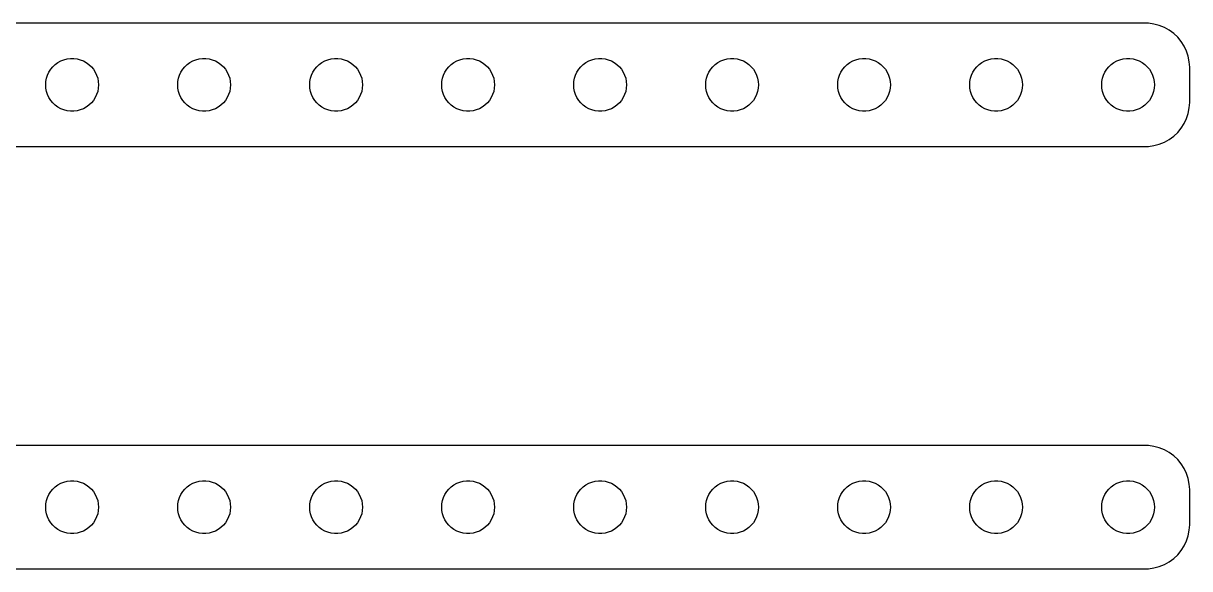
# Model space of a CAD drawing. Header units: metres. Extents: x -127 to 127, y 21 to 51.
# Drawn here: x 61 to 127.2, y 20.5 to 51.5 of the extents above; entities that cross this region are included whole.
import ezdxf

# ---------------------------------------------------------------- set-up
doc = ezdxf.new("R2010")
doc.units = ezdxf.units.M

msp = doc.modelspace()

# ---------------------------------------------------------------- linework, layer by layer
for p, q in [((124.907, 51.4951), (-124.907, 51.4951)), ((125.218, 51.4557), (124.907, 51.4951)), ((125.523, 51.3776), (125.218, 51.4557)), ((125.814, 51.2621), (125.523, 51.3776)), ((126.09, 51.1108), (125.814, 51.2621)), ((126.344, 50.9263), (126.09, 51.1108)), ((126.572, 50.7114), (126.344, 50.9263)), ((126.773, 50.4695), (126.572, 50.7114)), ((126.941, 50.2044), (126.773, 50.4695)), ((127.074, 49.9203), (126.941, 50.2044)), ((127.171, 49.6217), (127.074, 49.9203)), ((62.6565, 49.0268), (62.7939, 49.1558)), ((62.7939, 49.1558), (62.9463, 49.2665)), ((62.9463, 49.2665), (63.1113, 49.3572)), ((63.1113, 49.3572), (63.2865, 49.4266)), ((63.2865, 49.4266), (63.4689, 49.4734)), ((63.4689, 49.4734), (63.6558, 49.497)), ((63.6558, 49.497), (63.8442, 49.497)), ((63.8442, 49.497), (64.0311, 49.4734)), ((64.0311, 49.4734), (64.2135, 49.4266)), ((64.2135, 49.4266), (64.3887, 49.3572)), ((64.3887, 49.3572), (64.5537, 49.2665)), ((64.5537, 49.2665), (64.7061, 49.1558)), ((64.7061, 49.1558), (64.8434, 49.0268)), ((70.1565, 49.0268), (70.2939, 49.1558)), ((70.2939, 49.1558), (70.4463, 49.2665)), ((70.4463, 49.2665), (70.6113, 49.3572)), ((70.6113, 49.3572), (70.7865, 49.4266)), ((70.7865, 49.4266), (70.9689, 49.4734)), ((70.9689, 49.4734), (71.1558, 49.497)), ((71.1558, 49.497), (71.3442, 49.497)), ((71.3442, 49.497), (71.5311, 49.4734)), ((71.5311, 49.4734), (71.7135, 49.4266)), ((71.7135, 49.4266), (71.8887, 49.3572)), ((71.8887, 49.3572), (72.0537, 49.2665)), ((72.0537, 49.2665), (72.2061, 49.1558)), ((72.2061, 49.1558), (72.3434, 49.0268)), ((77.6565, 49.0268), (77.7939, 49.1558)), ((77.7939, 49.1558), (77.9463, 49.2665)), ((77.9463, 49.2665), (78.1113, 49.3572)), ((78.1113, 49.3572), (78.2865, 49.4266)), ((78.2865, 49.4266), (78.4689, 49.4734)), ((78.4689, 49.4734), (78.6558, 49.497)), ((78.6558, 49.497), (78.8442, 49.497)), ((78.8442, 49.497), (79.0311, 49.4734)), ((79.0311, 49.4734), (79.2135, 49.4266)), ((79.2135, 49.4266), (79.3887, 49.3572)), ((79.3887, 49.3572), (79.5537, 49.2665)), ((79.5537, 49.2665), (79.7061, 49.1558)), ((79.7061, 49.1558), (79.8434, 49.0268)), ((85.1565, 49.0268), (85.2939, 49.1558)), ((85.2939, 49.1558), (85.4463, 49.2665)), ((85.4463, 49.2665), (85.6113, 49.3572)), ((85.6113, 49.3572), (85.7865, 49.4266)), ((85.7865, 49.4266), (85.9689, 49.4734)), ((85.9689, 49.4734), (86.1558, 49.497)), ((86.1558, 49.497), (86.3442, 49.497)), ((86.3442, 49.497), (86.5311, 49.4734)), ((86.5311, 49.4734), (86.7135, 49.4266)), ((86.7135, 49.4266), (86.8887, 49.3572)), ((86.8887, 49.3572), (87.0537, 49.2665)), ((87.0537, 49.2665), (87.2061, 49.1558)), ((87.2061, 49.1558), (87.3434, 49.0268)), ((92.6565, 49.0268), (92.7939, 49.1558)), ((92.7939, 49.1558), (92.9463, 49.2665)), ((92.9463, 49.2665), (93.1113, 49.3572)), ((93.1113, 49.3572), (93.2865, 49.4266)), ((93.2865, 49.4266), (93.4689, 49.4734)), ((93.4689, 49.4734), (93.6558, 49.497)), ((93.6558, 49.497), (93.8442, 49.497)), ((93.8442, 49.497), (94.0311, 49.4734)), ((94.0311, 49.4734), (94.2135, 49.4266)), ((94.2135, 49.4266), (94.3887, 49.3572)), ((94.3887, 49.3572), (94.5537, 49.2665)), ((94.5537, 49.2665), (94.7061, 49.1558)), ((94.7061, 49.1558), (94.8434, 49.0268)), ((100.157, 49.0268), (100.294, 49.1558)), ((100.294, 49.1558), (100.446, 49.2665)), ((100.446, 49.2665), (100.611, 49.3572)), ((100.611, 49.3572), (100.786, 49.4266)), ((100.786, 49.4266), (100.969, 49.4734)), ((100.969, 49.4734), (101.156, 49.497)), ((101.156, 49.497), (101.344, 49.497)), ((101.344, 49.497), (101.531, 49.4734)), ((101.531, 49.4734), (101.714, 49.4266)), ((101.714, 49.4266), (101.889, 49.3572)), ((101.889, 49.3572), (102.054, 49.2665)), ((102.054, 49.2665), (102.206, 49.1558)), ((102.206, 49.1558), (102.343, 49.0268)), ((107.657, 49.0268), (107.794, 49.1558)), ((107.794, 49.1558), (107.946, 49.2665)), ((107.946, 49.2665), (108.111, 49.3572)), ((108.111, 49.3572), (108.286, 49.4266)), ((108.286, 49.4266), (108.469, 49.4734)), ((108.469, 49.4734), (108.656, 49.497)), ((108.656, 49.497), (108.844, 49.497)), ((108.844, 49.497), (109.031, 49.4734)), ((109.031, 49.4734), (109.214, 49.4266)), ((109.214, 49.4266), (109.389, 49.3572)), ((109.389, 49.3572), (109.554, 49.2665)), ((109.554, 49.2665), (109.706, 49.1558)), ((109.706, 49.1558), (109.843, 49.0268)), ((115.157, 49.0268), (115.294, 49.1558)), ((115.294, 49.1558), (115.446, 49.2665)), ((115.446, 49.2665), (115.611, 49.3572)), ((115.611, 49.3572), (115.786, 49.4266)), ((115.786, 49.4266), (115.969, 49.4734)), ((115.969, 49.4734), (116.156, 49.497)), ((116.156, 49.497), (116.344, 49.497)), ((116.344, 49.497), (116.531, 49.4734)), ((116.531, 49.4734), (116.714, 49.4266)), ((116.714, 49.4266), (116.889, 49.3572)), ((116.889, 49.3572), (117.054, 49.2665)), ((117.054, 49.2665), (117.206, 49.1558)), ((117.206, 49.1558), (117.343, 49.0268)), ((122.657, 49.0268), (122.794, 49.1558)), ((122.794, 49.1558), (122.946, 49.2665)), ((122.946, 49.2665), (123.111, 49.3572)), ((123.111, 49.3572), (123.286, 49.4266)), ((123.286, 49.4266), (123.469, 49.4734)), ((123.469, 49.4734), (123.656, 49.497)), ((123.656, 49.497), (123.844, 49.497)), ((123.844, 49.497), (124.031, 49.4734)), ((124.031, 49.4734), (124.214, 49.4266)), ((124.214, 49.4266), (124.389, 49.3572)), ((124.389, 49.3572), (124.554, 49.2665)), ((124.554, 49.2665), (124.706, 49.1558)), ((124.706, 49.1558), (124.843, 49.0268)), ((127.23, 49.3133), (127.171, 49.6217)), ((127.25, 49), (127.23, 49.3133)), ((62.2971, 48.373), (62.3553, 48.5522)), ((62.3553, 48.5522), (62.4355, 48.7226)), ((62.4355, 48.7226), (62.5365, 48.8817)), ((62.5365, 48.8817), (62.6565, 49.0268)), ((64.8434, 49.0268), (64.9635, 48.8817)), ((64.9635, 48.8817), (65.0645, 48.7226)), ((65.0645, 48.7226), (65.1447, 48.5522)), ((65.1447, 48.5522), (65.2029, 48.373)), ((69.7971, 48.373), (69.8553, 48.5522)), ((69.8553, 48.5522), (69.9355, 48.7226)), ((69.9355, 48.7226), (70.0365, 48.8817)), ((70.0365, 48.8817), (70.1565, 49.0268)), ((72.3434, 49.0268), (72.4635, 48.8817)), ((72.4635, 48.8817), (72.5645, 48.7226)), ((72.5645, 48.7226), (72.6447, 48.5522)), ((72.6447, 48.5522), (72.7029, 48.373)), ((77.2971, 48.373), (77.3553, 48.5522)), ((77.3553, 48.5522), (77.4355, 48.7226)), ((77.4355, 48.7226), (77.5365, 48.8817)), ((77.5365, 48.8817), (77.6565, 49.0268)), ((79.8434, 49.0268), (79.9635, 48.8817)), ((79.9635, 48.8817), (80.0645, 48.7226)), ((80.0645, 48.7226), (80.1447, 48.5522)), ((80.1447, 48.5522), (80.2029, 48.373)), ((84.7971, 48.373), (84.8553, 48.5522)), ((84.8553, 48.5522), (84.9355, 48.7226)), ((84.9355, 48.7226), (85.0365, 48.8817)), ((85.0365, 48.8817), (85.1565, 49.0268)), ((87.3434, 49.0268), (87.4635, 48.8817)), ((87.4635, 48.8817), (87.5645, 48.7226)), ((87.5645, 48.7226), (87.6447, 48.5522)), ((87.6447, 48.5522), (87.7029, 48.373)), ((92.2971, 48.373), (92.3553, 48.5522)), ((92.3553, 48.5522), (92.4355, 48.7226)), ((92.4355, 48.7226), (92.5365, 48.8817)), ((92.5365, 48.8817), (92.6565, 49.0268)), ((94.8434, 49.0268), (94.9635, 48.8817)), ((94.9635, 48.8817), (95.0645, 48.7226)), ((95.0645, 48.7226), (95.1447, 48.5522)), ((95.1447, 48.5522), (95.2029, 48.373)), ((99.7971, 48.373), (99.8553, 48.5522)), ((99.8553, 48.5522), (99.9355, 48.7226)), ((99.9355, 48.7226), (100.036, 48.8817)), ((100.036, 48.8817), (100.157, 49.0268)), ((102.343, 49.0268), (102.464, 48.8817)), ((102.464, 48.8817), (102.564, 48.7226)), ((102.564, 48.7226), (102.645, 48.5522)), ((102.645, 48.5522), (102.703, 48.373)), ((107.297, 48.373), (107.355, 48.5522)), ((107.355, 48.5522), (107.436, 48.7226)), ((107.436, 48.7226), (107.536, 48.8817)), ((107.536, 48.8817), (107.657, 49.0268)), ((109.843, 49.0268), (109.964, 48.8817)), ((109.964, 48.8817), (110.064, 48.7226)), ((110.064, 48.7226), (110.145, 48.5522)), ((110.145, 48.5522), (110.203, 48.373)), ((114.797, 48.373), (114.855, 48.5522)), ((114.855, 48.5522), (114.936, 48.7226)), ((114.936, 48.7226), (115.036, 48.8817)), ((115.036, 48.8817), (115.157, 49.0268)), ((117.343, 49.0268), (117.464, 48.8817)), ((117.464, 48.8817), (117.564, 48.7226)), ((117.564, 48.7226), (117.645, 48.5522)), ((117.645, 48.5522), (117.703, 48.373)), ((122.297, 48.373), (122.355, 48.5522)), ((122.355, 48.5522), (122.436, 48.7226)), ((122.436, 48.7226), (122.536, 48.8817)), ((122.536, 48.8817), (122.657, 49.0268)), ((124.843, 49.0268), (124.964, 48.8817)), ((124.964, 48.8817), (125.064, 48.7226)), ((125.064, 48.7226), (125.145, 48.5522)), ((125.145, 48.5522), (125.203, 48.373)), ((127.25, 47), (127.25, 49)), ((62.25, 48), (62.2618, 48.188)), ((62.2618, 47.812), (62.25, 48)), ((62.2618, 48.188), (62.2971, 48.373)), ((62.2971, 47.627), (62.2618, 47.812)), ((65.2029, 48.373), (65.2382, 48.188)), ((65.2382, 47.812), (65.2029, 47.627)), ((65.2382, 48.188), (65.25, 48)), ((65.25, 48), (65.2382, 47.812)), ((69.75, 48), (69.7618, 48.188)), ((69.7618, 47.812), (69.75, 48)), ((69.7618, 48.188), (69.7971, 48.373)), ((69.7971, 47.627), (69.7618, 47.812)), ((72.7029, 48.373), (72.7382, 48.188)), ((72.7382, 47.812), (72.7029, 47.627)), ((72.7382, 48.188), (72.75, 48)), ((72.75, 48), (72.7382, 47.812)), ((77.25, 48), (77.2618, 48.188)), ((77.2618, 47.812), (77.25, 48)), ((77.2618, 48.188), (77.2971, 48.373)), ((77.2971, 47.627), (77.2618, 47.812)), ((80.2029, 48.373), (80.2382, 48.188)), ((80.2382, 47.812), (80.2029, 47.627)), ((80.2382, 48.188), (80.25, 48)), ((80.25, 48), (80.2382, 47.812)), ((84.75, 48), (84.7618, 48.188)), ((84.7618, 47.812), (84.75, 48)), ((84.7618, 48.188), (84.7971, 48.373)), ((84.7971, 47.627), (84.7618, 47.812)), ((87.7029, 48.373), (87.7382, 48.188)), ((87.7382, 47.812), (87.7029, 47.627)), ((87.7382, 48.188), (87.75, 48)), ((87.75, 48), (87.7382, 47.812)), ((92.25, 48), (92.2618, 48.188)), ((92.2618, 47.812), (92.25, 48)), ((92.2618, 48.188), (92.2971, 48.373)), ((92.2971, 47.627), (92.2618, 47.812)), ((95.2029, 48.373), (95.2382, 48.188)), ((95.2382, 47.812), (95.2029, 47.627)), ((95.2382, 48.188), (95.25, 48)), ((95.25, 48), (95.2382, 47.812)), ((99.75, 48), (99.7618, 48.188)), ((99.7618, 47.812), (99.75, 48)), ((99.7618, 48.188), (99.7971, 48.373)), ((99.7971, 47.627), (99.7618, 47.812)), ((102.703, 48.373), (102.738, 48.188)), ((102.738, 47.812), (102.703, 47.627)), ((102.738, 48.188), (102.75, 48)), ((102.75, 48), (102.738, 47.812)), ((107.25, 48), (107.262, 48.188)), ((107.262, 47.812), (107.25, 48)), ((107.262, 48.188), (107.297, 48.373)), ((107.297, 47.627), (107.262, 47.812)), ((110.203, 48.373), (110.238, 48.188)), ((110.238, 47.812), (110.203, 47.627)), ((110.238, 48.188), (110.25, 48)), ((110.25, 48), (110.238, 47.812)), ((114.75, 48), (114.762, 48.188)), ((114.762, 47.812), (114.75, 48)), ((114.762, 48.188), (114.797, 48.373)), ((114.797, 47.627), (114.762, 47.812)), ((117.703, 48.373), (117.738, 48.188)), ((117.738, 47.812), (117.703, 47.627)), ((117.738, 48.188), (117.75, 48)), ((117.75, 48), (117.738, 47.812)), ((122.25, 48), (122.262, 48.188)), ((122.262, 47.812), (122.25, 48)), ((122.262, 48.188), (122.297, 48.373)), ((122.297, 47.627), (122.262, 47.812)), ((125.203, 48.373), (125.238, 48.188)), ((125.238, 47.812), (125.203, 47.627)), ((125.238, 48.188), (125.25, 48)), ((125.25, 48), (125.238, 47.812)), ((62.3553, 47.4478), (62.2971, 47.627)), ((62.4355, 47.2774), (62.3553, 47.4478)), ((62.5365, 47.1183), (62.4355, 47.2774)), ((62.6565, 46.9732), (62.5365, 47.1183)), ((64.9635, 47.1183), (64.8434, 46.9732)), ((65.0645, 47.2774), (64.9635, 47.1183)), ((65.1447, 47.4478), (65.0645, 47.2774)), ((65.2029, 47.627), (65.1447, 47.4478)), ((69.8553, 47.4478), (69.7971, 47.627)), ((69.9355, 47.2774), (69.8553, 47.4478)), ((70.0365, 47.1183), (69.9355, 47.2774)), ((70.1565, 46.9732), (70.0365, 47.1183)), ((72.4635, 47.1183), (72.3434, 46.9732)), ((72.5645, 47.2774), (72.4635, 47.1183)), ((72.6447, 47.4478), (72.5645, 47.2774)), ((72.7029, 47.627), (72.6447, 47.4478)), ((77.3553, 47.4478), (77.2971, 47.627)), ((77.4355, 47.2774), (77.3553, 47.4478)), ((77.5365, 47.1183), (77.4355, 47.2774)), ((77.6565, 46.9732), (77.5365, 47.1183)), ((79.9635, 47.1183), (79.8434, 46.9732)), ((80.0645, 47.2774), (79.9635, 47.1183)), ((80.1447, 47.4478), (80.0645, 47.2774)), ((80.2029, 47.627), (80.1447, 47.4478)), ((84.8553, 47.4478), (84.7971, 47.627)), ((84.9355, 47.2774), (84.8553, 47.4478)), ((85.0365, 47.1183), (84.9355, 47.2774)), ((85.1565, 46.9732), (85.0365, 47.1183)), ((87.4635, 47.1183), (87.3434, 46.9732)), ((87.5645, 47.2774), (87.4635, 47.1183)), ((87.6447, 47.4478), (87.5645, 47.2774)), ((87.7029, 47.627), (87.6447, 47.4478)), ((92.3553, 47.4478), (92.2971, 47.627)), ((92.4355, 47.2774), (92.3553, 47.4478)), ((92.5365, 47.1183), (92.4355, 47.2774)), ((92.6565, 46.9732), (92.5365, 47.1183)), ((94.9635, 47.1183), (94.8434, 46.9732)), ((95.0645, 47.2774), (94.9635, 47.1183)), ((95.1447, 47.4478), (95.0645, 47.2774)), ((95.2029, 47.627), (95.1447, 47.4478)), ((99.8553, 47.4478), (99.7971, 47.627)), ((99.9355, 47.2774), (99.8553, 47.4478)), ((100.036, 47.1183), (99.9355, 47.2774)), ((100.157, 46.9732), (100.036, 47.1183)), ((102.464, 47.1183), (102.343, 46.9732)), ((102.564, 47.2774), (102.464, 47.1183)), ((102.645, 47.4478), (102.564, 47.2774)), ((102.703, 47.627), (102.645, 47.4478)), ((107.355, 47.4478), (107.297, 47.627)), ((107.436, 47.2774), (107.355, 47.4478)), ((107.536, 47.1183), (107.436, 47.2774)), ((107.657, 46.9732), (107.536, 47.1183)), ((109.964, 47.1183), (109.843, 46.9732)), ((110.064, 47.2774), (109.964, 47.1183)), ((110.145, 47.4478), (110.064, 47.2774)), ((110.203, 47.627), (110.145, 47.4478)), ((114.855, 47.4478), (114.797, 47.627)), ((114.936, 47.2774), (114.855, 47.4478)), ((115.036, 47.1183), (114.936, 47.2774)), ((115.157, 46.9732), (115.036, 47.1183)), ((117.464, 47.1183), (117.343, 46.9732)), ((117.564, 47.2774), (117.464, 47.1183)), ((117.645, 47.4478), (117.564, 47.2774)), ((117.703, 47.627), (117.645, 47.4478)), ((122.355, 47.4478), (122.297, 47.627)), ((122.436, 47.2774), (122.355, 47.4478)), ((122.536, 47.1183), (122.436, 47.2774)), ((122.657, 46.9732), (122.536, 47.1183)), ((124.964, 47.1183), (124.843, 46.9732)), ((125.064, 47.2774), (124.964, 47.1183)), ((125.145, 47.4478), (125.064, 47.2774)), ((125.203, 47.627), (125.145, 47.4478)), ((62.7939, 46.8442), (62.6565, 46.9732)), ((62.9463, 46.7335), (62.7939, 46.8442)), ((63.1113, 46.6428), (62.9463, 46.7335)), ((63.2865, 46.5734), (63.1113, 46.6428)), ((63.4689, 46.5266), (63.2865, 46.5734)), ((63.6558, 46.503), (63.4689, 46.5266)), ((63.8442, 46.503), (63.6558, 46.503)), ((64.0311, 46.5266), (63.8442, 46.503)), ((64.2135, 46.5734), (64.0311, 46.5266)), ((64.3887, 46.6428), (64.2135, 46.5734)), ((64.5537, 46.7335), (64.3887, 46.6428)), ((64.7061, 46.8442), (64.5537, 46.7335)), ((64.8434, 46.9732), (64.7061, 46.8442)), ((70.2939, 46.8442), (70.1565, 46.9732)), ((70.4463, 46.7335), (70.2939, 46.8442)), ((70.6113, 46.6428), (70.4463, 46.7335)), ((70.7865, 46.5734), (70.6113, 46.6428)), ((70.9689, 46.5266), (70.7865, 46.5734)), ((71.1558, 46.503), (70.9689, 46.5266)), ((71.3442, 46.503), (71.1558, 46.503)), ((71.5311, 46.5266), (71.3442, 46.503)), ((71.7135, 46.5734), (71.5311, 46.5266)), ((71.8887, 46.6428), (71.7135, 46.5734)), ((72.0537, 46.7335), (71.8887, 46.6428)), ((72.2061, 46.8442), (72.0537, 46.7335)), ((72.3434, 46.9732), (72.2061, 46.8442)), ((77.7939, 46.8442), (77.6565, 46.9732)), ((77.9463, 46.7335), (77.7939, 46.8442)), ((78.1113, 46.6428), (77.9463, 46.7335)), ((78.2865, 46.5734), (78.1113, 46.6428)), ((78.4689, 46.5266), (78.2865, 46.5734)), ((78.6558, 46.503), (78.4689, 46.5266)), ((78.8442, 46.503), (78.6558, 46.503)), ((79.0311, 46.5266), (78.8442, 46.503)), ((79.2135, 46.5734), (79.0311, 46.5266)), ((79.3887, 46.6428), (79.2135, 46.5734)), ((79.5537, 46.7335), (79.3887, 46.6428)), ((79.7061, 46.8442), (79.5537, 46.7335)), ((79.8434, 46.9732), (79.7061, 46.8442)), ((85.2939, 46.8442), (85.1565, 46.9732)), ((85.4463, 46.7335), (85.2939, 46.8442)), ((85.6113, 46.6428), (85.4463, 46.7335)), ((85.7865, 46.5734), (85.6113, 46.6428)), ((85.9689, 46.5266), (85.7865, 46.5734)), ((86.1558, 46.503), (85.9689, 46.5266)), ((86.3442, 46.503), (86.1558, 46.503)), ((86.5311, 46.5266), (86.3442, 46.503)), ((86.7135, 46.5734), (86.5311, 46.5266)), ((86.8887, 46.6428), (86.7135, 46.5734)), ((87.0537, 46.7335), (86.8887, 46.6428)), ((87.2061, 46.8442), (87.0537, 46.7335)), ((87.3434, 46.9732), (87.2061, 46.8442)), ((92.7939, 46.8442), (92.6565, 46.9732)), ((92.9463, 46.7335), (92.7939, 46.8442)), ((93.1113, 46.6428), (92.9463, 46.7335)), ((93.2865, 46.5734), (93.1113, 46.6428)), ((93.4689, 46.5266), (93.2865, 46.5734)), ((93.6558, 46.503), (93.4689, 46.5266)), ((93.8442, 46.503), (93.6558, 46.503)), ((94.0311, 46.5266), (93.8442, 46.503)), ((94.2135, 46.5734), (94.0311, 46.5266)), ((94.3887, 46.6428), (94.2135, 46.5734)), ((94.5537, 46.7335), (94.3887, 46.6428)), ((94.7061, 46.8442), (94.5537, 46.7335)), ((94.8434, 46.9732), (94.7061, 46.8442)), ((100.294, 46.8442), (100.157, 46.9732)), ((100.446, 46.7335), (100.294, 46.8442)), ((100.611, 46.6428), (100.446, 46.7335)), ((100.786, 46.5734), (100.611, 46.6428)), ((100.969, 46.5266), (100.786, 46.5734)), ((101.156, 46.503), (100.969, 46.5266)), ((101.344, 46.503), (101.156, 46.503)), ((101.531, 46.5266), (101.344, 46.503)), ((101.714, 46.5734), (101.531, 46.5266)), ((101.889, 46.6428), (101.714, 46.5734)), ((102.054, 46.7335), (101.889, 46.6428)), ((102.206, 46.8442), (102.054, 46.7335)), ((102.343, 46.9732), (102.206, 46.8442)), ((107.794, 46.8442), (107.657, 46.9732)), ((107.946, 46.7335), (107.794, 46.8442)), ((108.111, 46.6428), (107.946, 46.7335)), ((108.286, 46.5734), (108.111, 46.6428)), ((108.469, 46.5266), (108.286, 46.5734)), ((108.656, 46.503), (108.469, 46.5266)), ((108.844, 46.503), (108.656, 46.503)), ((109.031, 46.5266), (108.844, 46.503)), ((109.214, 46.5734), (109.031, 46.5266)), ((109.389, 46.6428), (109.214, 46.5734)), ((109.554, 46.7335), (109.389, 46.6428)), ((109.706, 46.8442), (109.554, 46.7335)), ((109.843, 46.9732), (109.706, 46.8442)), ((115.294, 46.8442), (115.157, 46.9732)), ((115.446, 46.7335), (115.294, 46.8442)), ((115.611, 46.6428), (115.446, 46.7335)), ((115.786, 46.5734), (115.611, 46.6428)), ((115.969, 46.5266), (115.786, 46.5734)), ((116.156, 46.503), (115.969, 46.5266)), ((116.344, 46.503), (116.156, 46.503)), ((116.531, 46.5266), (116.344, 46.503)), ((116.714, 46.5734), (116.531, 46.5266)), ((116.889, 46.6428), (116.714, 46.5734)), ((117.054, 46.7335), (116.889, 46.6428)), ((117.206, 46.8442), (117.054, 46.7335)), ((117.343, 46.9732), (117.206, 46.8442)), ((122.794, 46.8442), (122.657, 46.9732)), ((122.946, 46.7335), (122.794, 46.8442)), ((123.111, 46.6428), (122.946, 46.7335)), ((123.286, 46.5734), (123.111, 46.6428)), ((123.469, 46.5266), (123.286, 46.5734)), ((123.656, 46.503), (123.469, 46.5266)), ((123.844, 46.503), (123.656, 46.503)), ((124.031, 46.5266), (123.844, 46.503)), ((124.214, 46.5734), (124.031, 46.5266)), ((124.389, 46.6428), (124.214, 46.5734)), ((124.554, 46.7335), (124.389, 46.6428)), ((124.706, 46.8442), (124.554, 46.7335)), ((124.843, 46.9732), (124.706, 46.8442)), ((127.171, 46.3783), (127.23, 46.6867)), ((127.23, 46.6867), (127.25, 47)), ((126.773, 45.5305), (126.941, 45.7956)), ((126.941, 45.7956), (127.074, 46.0797)), ((127.074, 46.0797), (127.171, 46.3783)), ((126.09, 44.8892), (126.344, 45.0737)), ((126.344, 45.0737), (126.572, 45.2886)), ((126.572, 45.2886), (126.773, 45.5305)), ((-124.907, 44.5049), (124.907, 44.5049)), ((124.907, 44.5049), (125.218, 44.5443)), ((125.218, 44.5443), (125.523, 44.6224)), ((125.523, 44.6224), (125.814, 44.7379)), ((125.814, 44.7379), (126.09, 44.8892)), ((124.907, 27.4951), (-124.907, 27.4951)), ((125.218, 27.4557), (124.907, 27.4951)), ((125.523, 27.3776), (125.218, 27.4557)), ((125.814, 27.2621), (125.523, 27.3776)), ((126.09, 27.1108), (125.814, 27.2621)), ((126.344, 26.9263), (126.09, 27.1108)), ((126.572, 26.7114), (126.344, 26.9263)), ((126.773, 26.4695), (126.572, 26.7114)), ((126.941, 26.2044), (126.773, 26.4695)), ((127.074, 25.9203), (126.941, 26.2044)), ((127.171, 25.6217), (127.074, 25.9203)), ((62.7939, 25.1558), (62.9463, 25.2665)), ((62.9463, 25.2665), (63.1113, 25.3572)), ((63.1113, 25.3572), (63.2865, 25.4266)), ((63.2865, 25.4266), (63.4689, 25.4734)), ((63.4689, 25.4734), (63.6558, 25.497)), ((63.6558, 25.497), (63.8442, 25.497)), ((63.8442, 25.497), (64.0311, 25.4734)), ((64.0311, 25.4734), (64.2135, 25.4266)), ((64.2135, 25.4266), (64.3887, 25.3572)), ((64.3887, 25.3572), (64.5537, 25.2665)), ((64.5537, 25.2665), (64.7061, 25.1558)), ((70.2939, 25.1558), (70.4463, 25.2665)), ((70.4463, 25.2665), (70.6113, 25.3572)), ((70.6113, 25.3572), (70.7865, 25.4266)), ((70.7865, 25.4266), (70.9689, 25.4734)), ((70.9689, 25.4734), (71.1558, 25.497)), ((71.1558, 25.497), (71.3442, 25.497)), ((71.3442, 25.497), (71.5311, 25.4734)), ((71.5311, 25.4734), (71.7135, 25.4266)), ((71.7135, 25.4266), (71.8887, 25.3572)), ((71.8887, 25.3572), (72.0537, 25.2665)), ((72.0537, 25.2665), (72.2061, 25.1558)), ((77.7939, 25.1558), (77.9463, 25.2665)), ((77.9463, 25.2665), (78.1113, 25.3572)), ((78.1113, 25.3572), (78.2865, 25.4266)), ((78.2865, 25.4266), (78.4689, 25.4734)), ((78.4689, 25.4734), (78.6558, 25.497)), ((78.6558, 25.497), (78.8442, 25.497)), ((78.8442, 25.497), (79.0311, 25.4734)), ((79.0311, 25.4734), (79.2135, 25.4266)), ((79.2135, 25.4266), (79.3887, 25.3572)), ((79.3887, 25.3572), (79.5537, 25.2665)), ((79.5537, 25.2665), (79.7061, 25.1558)), ((85.2939, 25.1558), (85.4463, 25.2665)), ((85.4463, 25.2665), (85.6113, 25.3572)), ((85.6113, 25.3572), (85.7865, 25.4266)), ((85.7865, 25.4266), (85.9689, 25.4734)), ((85.9689, 25.4734), (86.1558, 25.497)), ((86.1558, 25.497), (86.3442, 25.497)), ((86.3442, 25.497), (86.5311, 25.4734)), ((86.5311, 25.4734), (86.7135, 25.4266)), ((86.7135, 25.4266), (86.8887, 25.3572)), ((86.8887, 25.3572), (87.0537, 25.2665)), ((87.0537, 25.2665), (87.2061, 25.1558)), ((92.7939, 25.1558), (92.9463, 25.2665)), ((92.9463, 25.2665), (93.1113, 25.3572)), ((93.1113, 25.3572), (93.2865, 25.4266)), ((93.2865, 25.4266), (93.4689, 25.4734)), ((93.4689, 25.4734), (93.6558, 25.497)), ((93.6558, 25.497), (93.8442, 25.497)), ((93.8442, 25.497), (94.0311, 25.4734)), ((94.0311, 25.4734), (94.2135, 25.4266)), ((94.2135, 25.4266), (94.3887, 25.3572)), ((94.3887, 25.3572), (94.5537, 25.2665)), ((94.5537, 25.2665), (94.7061, 25.1558)), ((100.294, 25.1558), (100.446, 25.2665)), ((100.446, 25.2665), (100.611, 25.3572)), ((100.611, 25.3572), (100.786, 25.4266)), ((100.786, 25.4266), (100.969, 25.4734)), ((100.969, 25.4734), (101.156, 25.497)), ((101.156, 25.497), (101.344, 25.497)), ((101.344, 25.497), (101.531, 25.4734)), ((101.531, 25.4734), (101.714, 25.4266)), ((101.714, 25.4266), (101.889, 25.3572)), ((101.889, 25.3572), (102.054, 25.2665)), ((102.054, 25.2665), (102.206, 25.1558)), ((107.794, 25.1558), (107.946, 25.2665)), ((107.946, 25.2665), (108.111, 25.3572)), ((108.111, 25.3572), (108.286, 25.4266)), ((108.286, 25.4266), (108.469, 25.4734)), ((108.469, 25.4734), (108.656, 25.497)), ((108.656, 25.497), (108.844, 25.497)), ((108.844, 25.497), (109.031, 25.4734)), ((109.031, 25.4734), (109.214, 25.4266)), ((109.214, 25.4266), (109.389, 25.3572)), ((109.389, 25.3572), (109.554, 25.2665)), ((109.554, 25.2665), (109.706, 25.1558)), ((115.294, 25.1558), (115.446, 25.2665)), ((115.446, 25.2665), (115.611, 25.3572)), ((115.611, 25.3572), (115.786, 25.4266)), ((115.786, 25.4266), (115.969, 25.4734)), ((115.969, 25.4734), (116.156, 25.497)), ((116.156, 25.497), (116.344, 25.497)), ((116.344, 25.497), (116.531, 25.4734)), ((116.531, 25.4734), (116.714, 25.4266)), ((116.714, 25.4266), (116.889, 25.3572)), ((116.889, 25.3572), (117.054, 25.2665)), ((117.054, 25.2665), (117.206, 25.1558)), ((122.794, 25.1558), (122.946, 25.2665)), ((122.946, 25.2665), (123.111, 25.3572)), ((123.111, 25.3572), (123.286, 25.4266)), ((123.286, 25.4266), (123.469, 25.4734)), ((123.469, 25.4734), (123.656, 25.497)), ((123.656, 25.497), (123.844, 25.497)), ((123.844, 25.497), (124.031, 25.4734)), ((124.031, 25.4734), (124.214, 25.4266)), ((124.214, 25.4266), (124.389, 25.3572)), ((124.389, 25.3572), (124.554, 25.2665)), ((124.554, 25.2665), (124.706, 25.1558)), ((127.23, 25.3133), (127.171, 25.6217)), ((127.25, 25), (127.23, 25.3133)), ((62.2971, 24.373), (62.3553, 24.5522)), ((62.3553, 24.5522), (62.4355, 24.7226)), ((62.4355, 24.7226), (62.5365, 24.8817)), ((62.5365, 24.8817), (62.6565, 25.0268)), ((62.6565, 25.0268), (62.7939, 25.1558)), ((64.7061, 25.1558), (64.8434, 25.0268)), ((64.8434, 25.0268), (64.9635, 24.8817)), ((64.9635, 24.8817), (65.0645, 24.7226)), ((65.0645, 24.7226), (65.1447, 24.5522)), ((65.1447, 24.5522), (65.2029, 24.373)), ((69.7971, 24.373), (69.8553, 24.5522)), ((69.8553, 24.5522), (69.9355, 24.7226)), ((69.9355, 24.7226), (70.0365, 24.8817)), ((70.0365, 24.8817), (70.1565, 25.0268)), ((70.1565, 25.0268), (70.2939, 25.1558)), ((72.2061, 25.1558), (72.3434, 25.0268)), ((72.3434, 25.0268), (72.4635, 24.8817)), ((72.4635, 24.8817), (72.5645, 24.7226)), ((72.5645, 24.7226), (72.6447, 24.5522)), ((72.6447, 24.5522), (72.7029, 24.373)), ((77.2971, 24.373), (77.3553, 24.5522)), ((77.3553, 24.5522), (77.4355, 24.7226)), ((77.4355, 24.7226), (77.5365, 24.8817)), ((77.5365, 24.8817), (77.6565, 25.0268)), ((77.6565, 25.0268), (77.7939, 25.1558)), ((79.7061, 25.1558), (79.8434, 25.0268)), ((79.8434, 25.0268), (79.9635, 24.8817)), ((79.9635, 24.8817), (80.0645, 24.7226)), ((80.0645, 24.7226), (80.1447, 24.5522)), ((80.1447, 24.5522), (80.2029, 24.373)), ((84.7971, 24.373), (84.8553, 24.5522)), ((84.8553, 24.5522), (84.9355, 24.7226)), ((84.9355, 24.7226), (85.0365, 24.8817)), ((85.0365, 24.8817), (85.1565, 25.0268)), ((85.1565, 25.0268), (85.2939, 25.1558)), ((87.2061, 25.1558), (87.3434, 25.0268)), ((87.3434, 25.0268), (87.4635, 24.8817)), ((87.4635, 24.8817), (87.5645, 24.7226)), ((87.5645, 24.7226), (87.6447, 24.5522)), ((87.6447, 24.5522), (87.7029, 24.373)), ((92.2971, 24.373), (92.3553, 24.5522)), ((92.3553, 24.5522), (92.4355, 24.7226)), ((92.4355, 24.7226), (92.5365, 24.8817)), ((92.5365, 24.8817), (92.6565, 25.0268)), ((92.6565, 25.0268), (92.7939, 25.1558)), ((94.7061, 25.1558), (94.8434, 25.0268)), ((94.8434, 25.0268), (94.9635, 24.8817)), ((94.9635, 24.8817), (95.0645, 24.7226)), ((95.0645, 24.7226), (95.1447, 24.5522)), ((95.1447, 24.5522), (95.2029, 24.373)), ((99.7971, 24.373), (99.8553, 24.5522)), ((99.8553, 24.5522), (99.9355, 24.7226)), ((99.9355, 24.7226), (100.036, 24.8817)), ((100.036, 24.8817), (100.157, 25.0268)), ((100.157, 25.0268), (100.294, 25.1558)), ((102.206, 25.1558), (102.343, 25.0268)), ((102.343, 25.0268), (102.464, 24.8817)), ((102.464, 24.8817), (102.564, 24.7226)), ((102.564, 24.7226), (102.645, 24.5522)), ((102.645, 24.5522), (102.703, 24.373)), ((107.297, 24.373), (107.355, 24.5522)), ((107.355, 24.5522), (107.436, 24.7226)), ((107.436, 24.7226), (107.536, 24.8817)), ((107.536, 24.8817), (107.657, 25.0268)), ((107.657, 25.0268), (107.794, 25.1558)), ((109.706, 25.1558), (109.843, 25.0268)), ((109.843, 25.0268), (109.964, 24.8817)), ((109.964, 24.8817), (110.064, 24.7226)), ((110.064, 24.7226), (110.145, 24.5522)), ((110.145, 24.5522), (110.203, 24.373)), ((114.797, 24.373), (114.855, 24.5522)), ((114.855, 24.5522), (114.936, 24.7226)), ((114.936, 24.7226), (115.036, 24.8817)), ((115.036, 24.8817), (115.157, 25.0268)), ((115.157, 25.0268), (115.294, 25.1558)), ((117.206, 25.1558), (117.343, 25.0268)), ((117.343, 25.0268), (117.464, 24.8817)), ((117.464, 24.8817), (117.564, 24.7226)), ((117.564, 24.7226), (117.645, 24.5522)), ((117.645, 24.5522), (117.703, 24.373)), ((122.297, 24.373), (122.355, 24.5522)), ((122.355, 24.5522), (122.436, 24.7226)), ((122.436, 24.7226), (122.536, 24.8817)), ((122.536, 24.8817), (122.657, 25.0268)), ((122.657, 25.0268), (122.794, 25.1558)), ((124.706, 25.1558), (124.843, 25.0268)), ((124.843, 25.0268), (124.964, 24.8817)), ((124.964, 24.8817), (125.064, 24.7226)), ((125.064, 24.7226), (125.145, 24.5522)), ((125.145, 24.5522), (125.203, 24.373)), ((127.25, 23), (127.25, 25)), ((62.25, 24), (62.2618, 24.188)), ((62.2618, 23.812), (62.25, 24)), ((62.2618, 24.188), (62.2971, 24.373)), ((65.2029, 24.373), (65.2382, 24.188)), ((65.2382, 24.188), (65.25, 24)), ((65.25, 24), (65.2382, 23.812)), ((69.75, 24), (69.7618, 24.188)), ((69.7618, 23.812), (69.75, 24)), ((69.7618, 24.188), (69.7971, 24.373)), ((72.7029, 24.373), (72.7382, 24.188)), ((72.7382, 24.188), (72.75, 24)), ((72.75, 24), (72.7382, 23.812)), ((77.25, 24), (77.2618, 24.188)), ((77.2618, 23.812), (77.25, 24)), ((77.2618, 24.188), (77.2971, 24.373)), ((80.2029, 24.373), (80.2382, 24.188)), ((80.2382, 24.188), (80.25, 24)), ((80.25, 24), (80.2382, 23.812)), ((84.75, 24), (84.7618, 24.188)), ((84.7618, 23.812), (84.75, 24)), ((84.7618, 24.188), (84.7971, 24.373)), ((87.7029, 24.373), (87.7382, 24.188)), ((87.7382, 24.188), (87.75, 24)), ((87.75, 24), (87.7382, 23.812)), ((92.25, 24), (92.2618, 24.188)), ((92.2618, 23.812), (92.25, 24)), ((92.2618, 24.188), (92.2971, 24.373)), ((95.2029, 24.373), (95.2382, 24.188)), ((95.2382, 24.188), (95.25, 24)), ((95.25, 24), (95.2382, 23.812)), ((99.75, 24), (99.7618, 24.188)), ((99.7618, 23.812), (99.75, 24)), ((99.7618, 24.188), (99.7971, 24.373)), ((102.703, 24.373), (102.738, 24.188)), ((102.738, 24.188), (102.75, 24)), ((102.75, 24), (102.738, 23.812)), ((107.25, 24), (107.262, 24.188)), ((107.262, 23.812), (107.25, 24)), ((107.262, 24.188), (107.297, 24.373)), ((110.203, 24.373), (110.238, 24.188)), ((110.238, 24.188), (110.25, 24)), ((110.25, 24), (110.238, 23.812)), ((114.75, 24), (114.762, 24.188)), ((114.762, 23.812), (114.75, 24)), ((114.762, 24.188), (114.797, 24.373)), ((117.703, 24.373), (117.738, 24.188)), ((117.738, 24.188), (117.75, 24)), ((117.75, 24), (117.738, 23.812)), ((122.25, 24), (122.262, 24.188)), ((122.262, 23.812), (122.25, 24)), ((122.262, 24.188), (122.297, 24.373)), ((125.203, 24.373), (125.238, 24.188)), ((125.238, 24.188), (125.25, 24)), ((125.25, 24), (125.238, 23.812)), ((62.2971, 23.627), (62.2618, 23.812)), ((62.3553, 23.4478), (62.2971, 23.627)), ((62.4355, 23.2774), (62.3553, 23.4478)), ((62.5365, 23.1183), (62.4355, 23.2774)), ((65.0645, 23.2774), (64.9635, 23.1183)), ((65.1447, 23.4478), (65.0645, 23.2774)), ((65.2029, 23.627), (65.1447, 23.4478)), ((65.2382, 23.812), (65.2029, 23.627)), ((69.7971, 23.627), (69.7618, 23.812)), ((69.8553, 23.4478), (69.7971, 23.627)), ((69.9355, 23.2774), (69.8553, 23.4478)), ((70.0365, 23.1183), (69.9355, 23.2774)), ((72.5645, 23.2774), (72.4635, 23.1183)), ((72.6447, 23.4478), (72.5645, 23.2774)), ((72.7029, 23.627), (72.6447, 23.4478)), ((72.7382, 23.812), (72.7029, 23.627)), ((77.2971, 23.627), (77.2618, 23.812)), ((77.3553, 23.4478), (77.2971, 23.627)), ((77.4355, 23.2774), (77.3553, 23.4478)), ((77.5365, 23.1183), (77.4355, 23.2774)), ((80.0645, 23.2774), (79.9635, 23.1183)), ((80.1447, 23.4478), (80.0645, 23.2774)), ((80.2029, 23.627), (80.1447, 23.4478)), ((80.2382, 23.812), (80.2029, 23.627)), ((84.7971, 23.627), (84.7618, 23.812)), ((84.8553, 23.4478), (84.7971, 23.627)), ((84.9355, 23.2774), (84.8553, 23.4478)), ((85.0365, 23.1183), (84.9355, 23.2774)), ((87.5645, 23.2774), (87.4635, 23.1183)), ((87.6447, 23.4478), (87.5645, 23.2774)), ((87.7029, 23.627), (87.6447, 23.4478)), ((87.7382, 23.812), (87.7029, 23.627)), ((92.2971, 23.627), (92.2618, 23.812)), ((92.3553, 23.4478), (92.2971, 23.627)), ((92.4355, 23.2774), (92.3553, 23.4478)), ((92.5365, 23.1183), (92.4355, 23.2774)), ((95.0645, 23.2774), (94.9635, 23.1183)), ((95.1447, 23.4478), (95.0645, 23.2774)), ((95.2029, 23.627), (95.1447, 23.4478)), ((95.2382, 23.812), (95.2029, 23.627)), ((99.7971, 23.627), (99.7618, 23.812)), ((99.8553, 23.4478), (99.7971, 23.627)), ((99.9355, 23.2774), (99.8553, 23.4478)), ((100.036, 23.1183), (99.9355, 23.2774)), ((102.564, 23.2774), (102.464, 23.1183)), ((102.645, 23.4478), (102.564, 23.2774)), ((102.703, 23.627), (102.645, 23.4478)), ((102.738, 23.812), (102.703, 23.627)), ((107.297, 23.627), (107.262, 23.812)), ((107.355, 23.4478), (107.297, 23.627)), ((107.436, 23.2774), (107.355, 23.4478)), ((107.536, 23.1183), (107.436, 23.2774)), ((110.064, 23.2774), (109.964, 23.1183)), ((110.145, 23.4478), (110.064, 23.2774)), ((110.203, 23.627), (110.145, 23.4478)), ((110.238, 23.812), (110.203, 23.627)), ((114.797, 23.627), (114.762, 23.812)), ((114.855, 23.4478), (114.797, 23.627)), ((114.936, 23.2774), (114.855, 23.4478)), ((115.036, 23.1183), (114.936, 23.2774)), ((117.564, 23.2774), (117.464, 23.1183)), ((117.645, 23.4478), (117.564, 23.2774)), ((117.703, 23.627), (117.645, 23.4478)), ((117.738, 23.812), (117.703, 23.627)), ((122.297, 23.627), (122.262, 23.812)), ((122.355, 23.4478), (122.297, 23.627)), ((122.436, 23.2774), (122.355, 23.4478)), ((122.536, 23.1183), (122.436, 23.2774)), ((125.064, 23.2774), (124.964, 23.1183)), ((125.145, 23.4478), (125.064, 23.2774)), ((125.203, 23.627), (125.145, 23.4478)), ((125.238, 23.812), (125.203, 23.627)), ((62.6565, 22.9732), (62.5365, 23.1183)), ((62.7939, 22.8442), (62.6565, 22.9732)), ((62.9463, 22.7335), (62.7939, 22.8442)), ((63.1113, 22.6428), (62.9463, 22.7335)), ((63.2865, 22.5734), (63.1113, 22.6428)), ((63.4689, 22.5266), (63.2865, 22.5734)), ((64.2135, 22.5734), (64.0311, 22.5266)), ((64.3887, 22.6428), (64.2135, 22.5734)), ((64.5537, 22.7335), (64.3887, 22.6428)), ((64.7061, 22.8442), (64.5537, 22.7335)), ((64.8434, 22.9732), (64.7061, 22.8442)), ((64.9635, 23.1183), (64.8434, 22.9732)), ((70.1565, 22.9732), (70.0365, 23.1183)), ((70.2939, 22.8442), (70.1565, 22.9732)), ((70.4463, 22.7335), (70.2939, 22.8442)), ((70.6113, 22.6428), (70.4463, 22.7335)), ((70.7865, 22.5734), (70.6113, 22.6428)), ((70.9689, 22.5266), (70.7865, 22.5734)), ((71.7135, 22.5734), (71.5311, 22.5266)), ((71.8887, 22.6428), (71.7135, 22.5734)), ((72.0537, 22.7335), (71.8887, 22.6428)), ((72.2061, 22.8442), (72.0537, 22.7335)), ((72.3434, 22.9732), (72.2061, 22.8442)), ((72.4635, 23.1183), (72.3434, 22.9732)), ((77.6565, 22.9732), (77.5365, 23.1183)), ((77.7939, 22.8442), (77.6565, 22.9732)), ((77.9463, 22.7335), (77.7939, 22.8442)), ((78.1113, 22.6428), (77.9463, 22.7335)), ((78.2865, 22.5734), (78.1113, 22.6428)), ((78.4689, 22.5266), (78.2865, 22.5734)), ((79.2135, 22.5734), (79.0311, 22.5266)), ((79.3887, 22.6428), (79.2135, 22.5734)), ((79.5537, 22.7335), (79.3887, 22.6428)), ((79.7061, 22.8442), (79.5537, 22.7335)), ((79.8434, 22.9732), (79.7061, 22.8442)), ((79.9635, 23.1183), (79.8434, 22.9732)), ((85.1565, 22.9732), (85.0365, 23.1183)), ((85.2939, 22.8442), (85.1565, 22.9732)), ((85.4463, 22.7335), (85.2939, 22.8442)), ((85.6113, 22.6428), (85.4463, 22.7335)), ((85.7865, 22.5734), (85.6113, 22.6428)), ((85.9689, 22.5266), (85.7865, 22.5734)), ((86.7135, 22.5734), (86.5311, 22.5266)), ((86.8887, 22.6428), (86.7135, 22.5734)), ((87.0537, 22.7335), (86.8887, 22.6428)), ((87.2061, 22.8442), (87.0537, 22.7335)), ((87.3434, 22.9732), (87.2061, 22.8442)), ((87.4635, 23.1183), (87.3434, 22.9732)), ((92.6565, 22.9732), (92.5365, 23.1183)), ((92.7939, 22.8442), (92.6565, 22.9732)), ((92.9463, 22.7335), (92.7939, 22.8442)), ((93.1113, 22.6428), (92.9463, 22.7335)), ((93.2865, 22.5734), (93.1113, 22.6428)), ((93.4689, 22.5266), (93.2865, 22.5734)), ((94.2135, 22.5734), (94.0311, 22.5266)), ((94.3887, 22.6428), (94.2135, 22.5734)), ((94.5537, 22.7335), (94.3887, 22.6428)), ((94.7061, 22.8442), (94.5537, 22.7335)), ((94.8434, 22.9732), (94.7061, 22.8442)), ((94.9635, 23.1183), (94.8434, 22.9732)), ((100.157, 22.9732), (100.036, 23.1183)), ((100.294, 22.8442), (100.157, 22.9732)), ((100.446, 22.7335), (100.294, 22.8442)), ((100.611, 22.6428), (100.446, 22.7335)), ((100.786, 22.5734), (100.611, 22.6428)), ((100.969, 22.5266), (100.786, 22.5734)), ((101.714, 22.5734), (101.531, 22.5266)), ((101.889, 22.6428), (101.714, 22.5734)), ((102.054, 22.7335), (101.889, 22.6428)), ((102.206, 22.8442), (102.054, 22.7335)), ((102.343, 22.9732), (102.206, 22.8442)), ((102.464, 23.1183), (102.343, 22.9732)), ((107.657, 22.9732), (107.536, 23.1183)), ((107.794, 22.8442), (107.657, 22.9732)), ((107.946, 22.7335), (107.794, 22.8442)), ((108.111, 22.6428), (107.946, 22.7335)), ((108.286, 22.5734), (108.111, 22.6428)), ((108.469, 22.5266), (108.286, 22.5734)), ((109.214, 22.5734), (109.031, 22.5266)), ((109.389, 22.6428), (109.214, 22.5734)), ((109.554, 22.7335), (109.389, 22.6428)), ((109.706, 22.8442), (109.554, 22.7335)), ((109.843, 22.9732), (109.706, 22.8442)), ((109.964, 23.1183), (109.843, 22.9732)), ((115.157, 22.9732), (115.036, 23.1183)), ((115.294, 22.8442), (115.157, 22.9732)), ((115.446, 22.7335), (115.294, 22.8442)), ((115.611, 22.6428), (115.446, 22.7335)), ((115.786, 22.5734), (115.611, 22.6428)), ((115.969, 22.5266), (115.786, 22.5734)), ((116.714, 22.5734), (116.531, 22.5266)), ((116.889, 22.6428), (116.714, 22.5734)), ((117.054, 22.7335), (116.889, 22.6428)), ((117.206, 22.8442), (117.054, 22.7335)), ((117.343, 22.9732), (117.206, 22.8442)), ((117.464, 23.1183), (117.343, 22.9732)), ((122.657, 22.9732), (122.536, 23.1183)), ((122.794, 22.8442), (122.657, 22.9732)), ((122.946, 22.7335), (122.794, 22.8442)), ((123.111, 22.6428), (122.946, 22.7335)), ((123.286, 22.5734), (123.111, 22.6428)), ((123.469, 22.5266), (123.286, 22.5734)), ((124.214, 22.5734), (124.031, 22.5266)), ((124.389, 22.6428), (124.214, 22.5734)), ((124.554, 22.7335), (124.389, 22.6428)), ((124.706, 22.8442), (124.554, 22.7335)), ((124.843, 22.9732), (124.706, 22.8442)), ((124.964, 23.1183), (124.843, 22.9732)), ((127.171, 22.3783), (127.23, 22.6867)), ((127.23, 22.6867), (127.25, 23)), ((63.6558, 22.503), (63.4689, 22.5266)), ((63.8442, 22.503), (63.6558, 22.503)), ((64.0311, 22.5266), (63.8442, 22.503)), ((71.1558, 22.503), (70.9689, 22.5266)), ((71.3442, 22.503), (71.1558, 22.503)), ((71.5311, 22.5266), (71.3442, 22.503)), ((78.6558, 22.503), (78.4689, 22.5266)), ((78.8442, 22.503), (78.6558, 22.503)), ((79.0311, 22.5266), (78.8442, 22.503)), ((86.1558, 22.503), (85.9689, 22.5266)), ((86.3442, 22.503), (86.1558, 22.503)), ((86.5311, 22.5266), (86.3442, 22.503)), ((93.6558, 22.503), (93.4689, 22.5266)), ((93.8442, 22.503), (93.6558, 22.503)), ((94.0311, 22.5266), (93.8442, 22.503)), ((101.156, 22.503), (100.969, 22.5266)), ((101.344, 22.503), (101.156, 22.503)), ((101.531, 22.5266), (101.344, 22.503)), ((108.656, 22.503), (108.469, 22.5266)), ((108.844, 22.503), (108.656, 22.503)), ((109.031, 22.5266), (108.844, 22.503)), ((116.156, 22.503), (115.969, 22.5266)), ((116.344, 22.503), (116.156, 22.503)), ((116.531, 22.5266), (116.344, 22.503)), ((123.656, 22.503), (123.469, 22.5266)), ((123.844, 22.503), (123.656, 22.503)), ((124.031, 22.5266), (123.844, 22.503)), ((126.941, 21.7956), (127.074, 22.0797)), ((127.074, 22.0797), (127.171, 22.3783)), ((126.344, 21.0737), (126.572, 21.2886)), ((126.572, 21.2886), (126.773, 21.5305)), ((126.773, 21.5305), (126.941, 21.7956)), ((125.218, 20.5443), (125.523, 20.6224)), ((125.523, 20.6224), (125.814, 20.7379)), ((125.814, 20.7379), (126.09, 20.8892)), ((126.09, 20.8892), (126.344, 21.0737)), ((-124.907, 20.5049), (124.907, 20.5049)), ((124.907, 20.5049), (125.218, 20.5443))]:
    msp.add_line(p, q)

doc.saveas('drawing.dxf')
